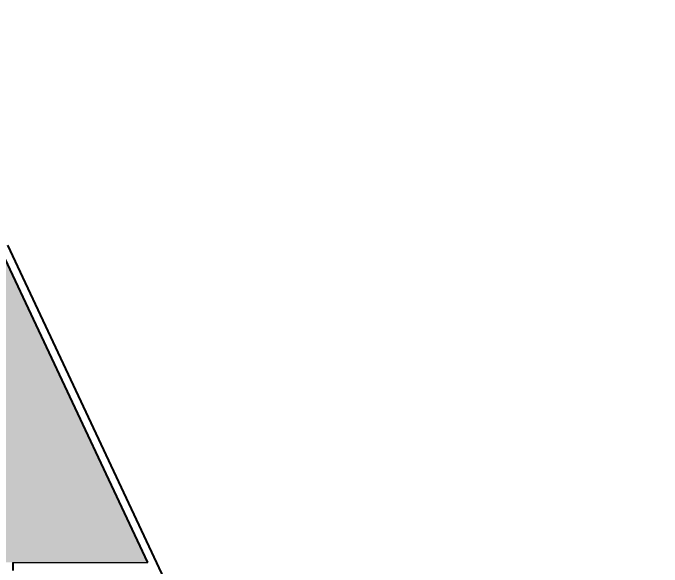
# Model space of a CAD drawing. Header units: centimetres. Extents: x -48696 to 156237, y -5617 to 29024.
# Drawn here: x -12661 to -11863, y 15287 to 15968 of the extents above; entities that cross this region are included whole.
import ezdxf

# ---------------------------------------------------------------- set-up
doc = ezdxf.new("R2010")
doc.units = ezdxf.units.CM
doc.layers.add('Parede Corte', color=4, linetype='Continuous', lineweight=40)

msp = doc.modelspace()

# ---------------------------------------------------------------- hatches: boundary and pattern name
h = msp.add_hatch()
h.set_pattern_fill('GRASS2', color=74, scale=15, pattern_type=2)
h.set_pattern_definition([(360, (2776.694, 2662.583), (15, 15), [2.25, -0.45, 0.6, -0.45, 2.25, -9]), (360, (2775.944, 2663.033), (15, 15), [1.5, -1.125, 2.25, -1.125, 1.5, -7.5]), (360, (2781.194, 2669.033), (15, 15), [1.875, -0.75, 1.875, -10.5]), (360, (2773.694, 2672.033), (15, 15), [0.75, -1.5, 0.75, -12]), (90, (2775.194, 2672.033), (-15, 15), [1.35, -13.65]), (90, (2779.694, 2663.033), (-15, 15), [1.5, -13.5]), (90, (2783.444, 2669.033), (-15, 15), [1.5, -13.5]), (45, (2781.644, 2662.883), (5e-15, 15), [1.5, -19.713203]), (135, (2777.744, 2662.883), (-15, 5e-15), [1.5, -19.713203]), (63.43495, (2781.194, 2662.958), (8e-10, 15), [1.5, -32.04102]), (75.963757, (2780.4442, 2663.033), (5e-10, 15), [1.5, -60.346584]), (75.963757, (2784.1942, 2669.033), (5e-10, 15), [1.2, -60.646584]), (75.963757, (2775.4942, 2672.033), (5e-10, 15), [1.05, -60.796584]), (104.036243, (2778.9442, 2663.033), (-5e-10, 15), [1.5, -60.346584]), (104.036243, (2782.6942, 2669.033), (-5e-10, 15), [1.2, -60.646584]), (104.036243, (2774.8942, 2672.033), (-5e-10, 15), [1.05, -60.796584]), (116.56505, (2778.194, 2662.958), (-6e-09, 15), [1.5, -32.041002])])
h.paths.add_polyline_path([(-12818.16516, 15968.11147), (-12932.96994, 15968.07852), (-12932.96994, 15783.02057), (-12733.714, 15783.02057), (-12733.714, 15800.0615), (-12800.54288, 15942.35208), (-12805.06858, 15940.22652)])
h.paths.add_polyline_path([(-12733.714, 15683.02057), (-12932.96994, 15683.02057), (-12932.96994, 15293.0785), (-12495.5422, 15292.9513), (-12674.0392, 15673.00322), (-12733.714, 15673.02057)])

# ---------------------------------------------------------------- linework, layer by layer
at = {"color": 4}
msp.add_line((-12661.28497, 15292.99949), (-12495.5422, 15292.9513), dxfattribs=at)
at = {"layer": 'Parede Corte'}
for p, q in [((-11863.31546, 13970.35115), (-12667.68698, 15683.00137)), ((-12495.5422, 15292.9513), (-12674.0392, 15673.00322)), ((-12661.28497, 15292.99949), (-12661.28497, 15282.99764))]:
    msp.add_line(p, q, dxfattribs=at)

doc.saveas('drawing.dxf')
